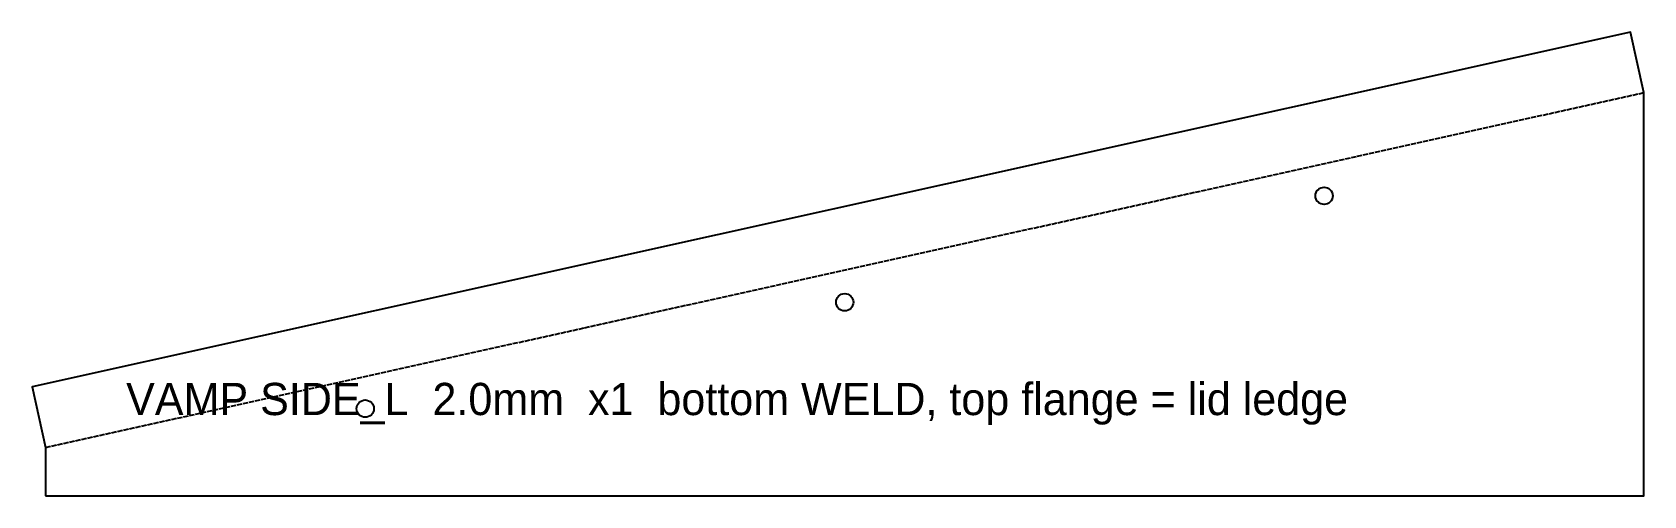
# Model space of a CAD drawing. Header units: millimetres. Extents: x -3 to 397, y 0 to 115.
import ezdxf

# ---------------------------------------------------------------- set-up
doc = ezdxf.new("R2010")
doc.units = ezdxf.units.MM
doc.linetypes.add('DASHED', pattern=[1.524, 1.27, -0.254])
for name, color, linetype in [('BEND', 4, 'DASHED'), ('CUT', 7, 'Continuous'), ('NOTE', 8, 'Continuous'), ('WELD', 6, 'Continuous')]:
    doc.layers.add(name, color=color, linetype=linetype)

msp = doc.modelspace()

# ---------------------------------------------------------------- linework, layer by layer
at = {"layer": 'BEND'}
msp.add_lwpolyline([(0, 12), (397, 100)], dxfattribs=at)
at = {"layer": 'CUT'}
msp.add_lwpolyline([(0, 0), (397, 0), (397, 100), (393.68, 114.98), (-3.32, 26.98), (0, 12)], close=True, dxfattribs=at)
for centre in [(317.6, 74.4), (198.5, 48), (79.4, 21.6)]:
    msp.add_circle(centre, 2.15, dxfattribs=at)
at = {"layer": 'WELD'}
msp.add_lwpolyline([(0, 0), (397, 0)], dxfattribs=at)

# ---------------------------------------------------------------- texts
at = {"layer": 'NOTE'}
msp.add_text('VAMP SIDE_L  2.0mm  x1  bottom WELD, top flange = lid ledge', height=8, dxfattribs=at).set_placement((20, 20))

doc.saveas('drawing.dxf')
